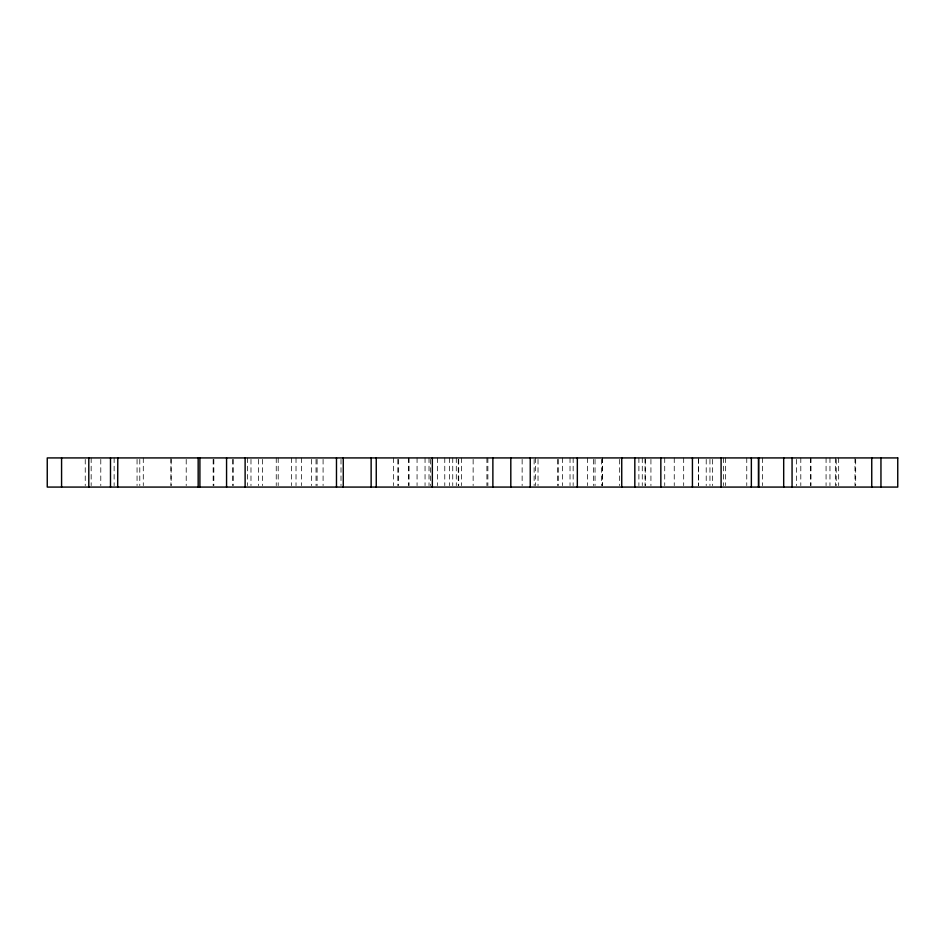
<?xml version="1.0" encoding="UTF-8"?>
<svg xmlns="http://www.w3.org/2000/svg" width="945" height="945" viewBox="0 0 945 945"><rect width="100%" height="100%" fill="white"/><g stroke="black" fill="none" stroke-linecap="round" stroke-linejoin="round"><path stroke-width="0.71" stroke-dasharray="4.72 3.54" d="M855.686 459.376L855.686 485.624M854.989 457.923L854.989 485.624M838.676 457.923L838.676 485.624M836.219 459.376L836.219 485.624M835.345 457.923L835.345 485.624M829.958 457.923L829.958 485.624M826.072 457.923L826.072 485.624M810.904 457.923L810.904 485.624M810.739 457.923L810.739 485.624M800.805 457.923L800.805 485.624M796.458 459.376L796.458 485.624M762.556 457.923L762.556 485.624M746.763 457.923L746.763 485.624M725.618 457.923L725.618 485.624M723.445 457.923L723.445 485.624M712.648 459.376L712.648 485.624M709.955 459.376L709.955 485.624M706.21 459.376L706.21 485.624M698.461 457.923L698.461 485.624L698.402 459.376M683.684 457.923L683.684 485.624M674.246 457.923L674.246 485.624M664.725 457.923L664.725 485.624M650.928 459.376L650.928 485.624M645.258 459.376L645.258 485.624M645.069 457.923L645.069 485.624M642.269 457.923L642.269 485.624M638.891 457.923L638.891 485.624M619.672 459.376L619.672 485.624M602.497 457.923L602.497 485.624M602.308 457.923L602.308 485.624M601.492 459.376L601.492 485.624M595.043 459.376L595.043 485.624M593.495 459.376L593.495 485.624M587.577 457.923L587.577 485.624M573.154 457.923L573.154 485.624M570.024 457.923L570.024 485.624M562.618 457.923L562.618 485.624M558.318 459.376L558.318 485.624M557.456 459.376L557.456 485.624M538.024 459.376L538.024 485.624M535.413 457.923L535.413 485.624M534.138 459.376L534.138 485.624M522.136 459.376L522.136 485.624M487.88 457.923L487.88 485.624M486.911 457.923L486.911 485.624M473.138 459.376L473.138 485.624M461.373 457.923L461.373 485.624M458.727 459.376L458.727 485.624M458.266 459.376L458.266 485.624M456.281 457.923L456.281 485.624M452.749 457.923L452.749 485.624M449.584 457.923L449.584 485.624M444.776 457.923L444.776 485.624M437.381 457.923L437.381 485.624M430.436 459.376L430.436 485.624M429.018 457.923L429.018 485.624M425.049 457.923L425.049 485.624M417.064 457.923L417.064 485.624M409.067 457.923L409.067 485.624M408.441 457.923L408.441 485.624M398.518 459.376L398.518 485.624M397.833 459.376L397.833 485.624M393.557 457.923L393.557 485.624M341.003 459.376L341.003 485.624M323.084 459.376L323.084 485.624M317.095 459.376L317.095 485.624M316.043 459.376L316.043 485.624M311.496 459.376L311.496 485.624M301.549 457.923L301.549 485.624M296.021 457.923L296.021 485.624M291.521 457.923L291.521 485.624M278.196 457.923L278.196 485.624M276.247 457.923L276.247 485.624M262.415 459.376L262.415 485.624M258.599 459.376L258.599 485.624M250.98 459.376L250.98 485.624M247.401 457.923L247.401 485.624M233.285 459.376L233.285 485.624M232.6 459.376L232.6 485.624M213.842 459.376L213.842 485.624M213.157 459.376L213.157 485.624M186.212 459.376L186.212 485.624M171.128 459.376L171.128 485.624M170.95 457.923L170.95 485.624M143.286 457.923L143.286 485.624M139.789 459.376L139.789 485.624M137.06 459.376L137.06 485.624M114.132 457.923L114.132 485.624M100.784 459.376L100.784 485.624M91.169 457.923L91.169 485.624M85.239 459.376L85.239 485.624"/><path stroke-width="1.42" d="M880.953 457.923L880.953 487.077M871.751 457.923L871.751 487.077M792.064 457.923L792.064 487.077M783.688 457.923L783.688 487.077M758.67 457.923L758.67 487.077M758.469 457.923L758.469 487.077M751.358 457.923L751.358 487.077M721.094 457.923L721.094 487.077M692.425 457.923L692.425 487.077M660.839 457.923L660.839 487.077M634.827 457.923L634.827 487.077M621.739 457.923L621.739 487.077M577.336 457.923L577.336 487.077M530.251 457.923L530.251 487.077M510.808 457.923L510.808 487.077M492.877 457.923L492.877 487.077M432.337 457.923L432.337 487.077M376.252 457.923L376.252 487.077M371.137 457.923L371.137 487.077M343.259 457.923L343.259 487.077M336.479 457.923L336.479 487.077M245.121 457.923L245.121 487.077M226.564 457.923L226.564 487.077M199.903 457.923L199.903 487.077M198.166 457.923L198.166 487.077M117.794 457.923L117.676 487.077M110.494 457.923L110.494 487.077M88.795 457.923L88.795 487.077M61.579 457.923L61.579 487.077M897.75 457.923L47.25 457.923L47.25 487.077L897.75 487.077L897.75 457.923"/></g></svg>
